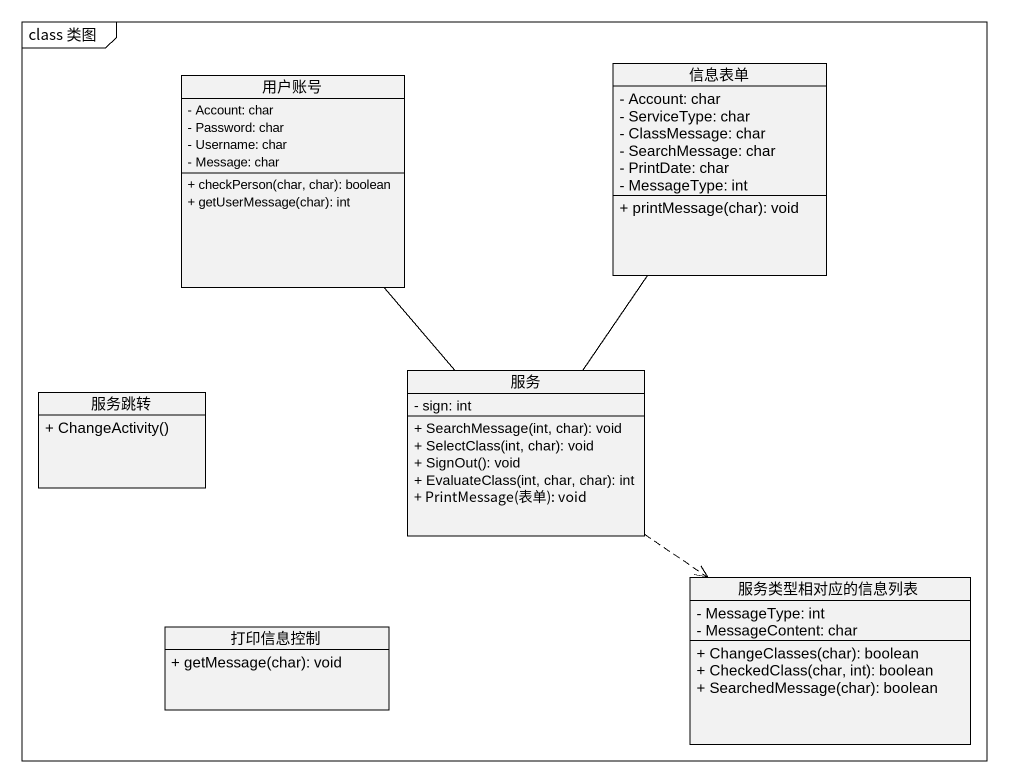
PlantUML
@startuml
mainframe class 类图
hide circle
hide empty members
skinparam classAttributeIconSize 0
class 信息表单 {
  - Account: char
  - ServiceType: char
  - ClassMessage: char
  - SearchMessage: char
  - PrintDate: char
  - MessageType: int
  + printMessage(char): void
}
class 用户账号 {
  - Account: char
  - Password: char
  - Username: char
  - Message: char
  + checkPerson(char, char): boolean
  + getUserMessage(char): int
}
class 服务 {
  - sign: int
  + SearchMessage(int, char): void
  + SelectClass(int, char): void
  + SignOut(): void
  + EvaluateClass(int, char, char): int
  + PrintMessage(表单): void
}
class 服务跳转 {
  + ChangeActivity()
}
class 服务类型相对应的信息列表 {
  - MessageType: int
  - MessageContent: char
  + ChangeClasses(char): boolean
  + CheckedClass(char, int): boolean
  + SearchedMessage(char): boolean
}
class 打印信息控制 {
  + getMessage(char): void
}
信息表单 -- 服务
用户账号 -- 服务
服务 ..> 服务类型相对应的信息列表
@enduml
